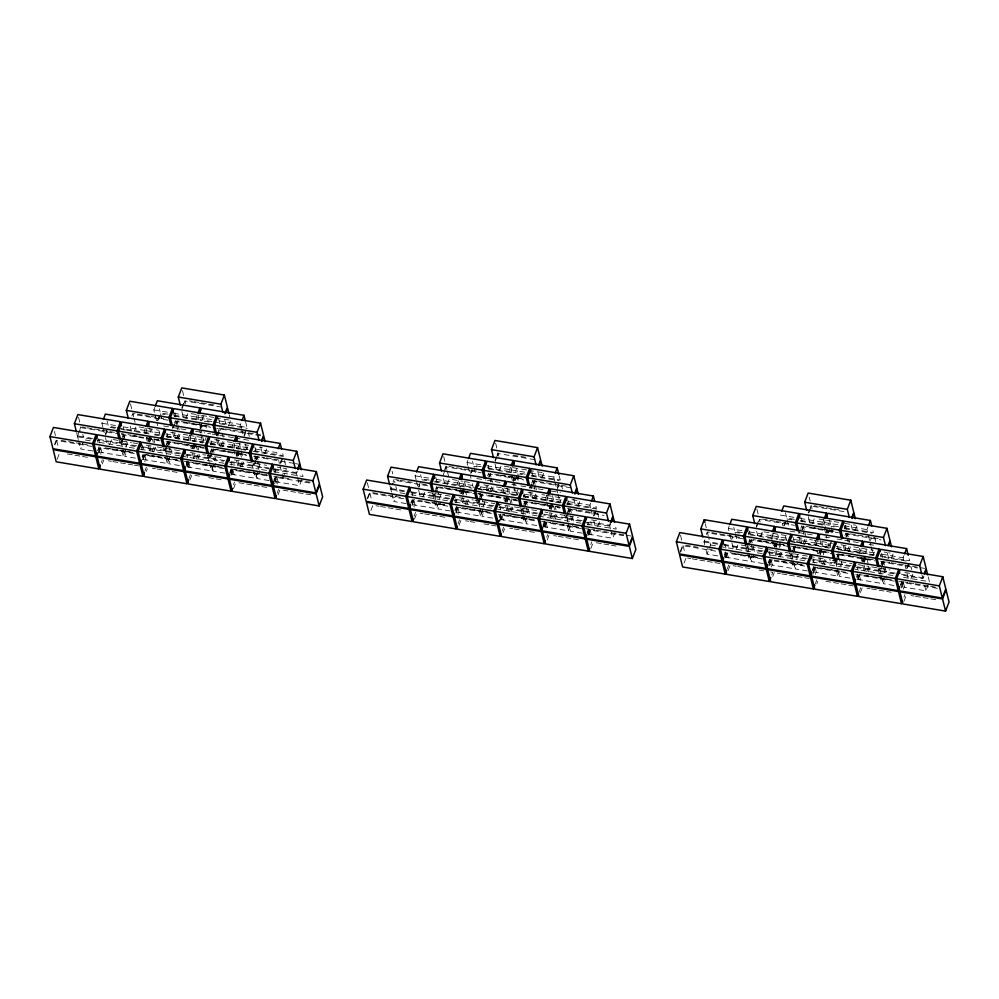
<?xml version="1.0" encoding="UTF-8"?>
<svg xmlns="http://www.w3.org/2000/svg" width="999" height="999" viewBox="0 0 999 999"><rect width="100%" height="100%" fill="white"/><g stroke="black" fill="none" stroke-linecap="round" stroke-linejoin="round"><path stroke-width="0.75" stroke-dasharray="5 3.75" d="M54.458 444.817L56.444 439.585L59.49 440.097M55.182 444.418L56.681 440.497L91.671 446.378M57.218 459.19L59.69 452.647M92.62 438.424L77.41 435.876L79.396 430.644M79.883 429.333L80.882 426.723M78.309 439.485L77.635 436.788L80.12 430.257M92.832 450.986L80.657 448.938L83.142 442.407M102.897 427.297L101.898 423.239L102.885 420.629M97.565 450.661L99.051 446.74M98.289 450.274L99.288 447.652L100.961 454.408M98.526 452.21L100.512 446.978L103.559 447.49M105.407 434.09L107.392 428.858M98.751 453.121L100.737 447.902L134.216 453.521M105.644 435.002L107.13 431.081M101.311 462.412L102.31 459.802M102.273 463.973L103.759 460.052M109.653 444.543L111.638 439.31M98.714 439.448L120.017 443.032L122.003 437.799M122.502 436.488L123.489 433.878L120.442 433.366M122.228 438.711L120.242 443.943L97.415 440.109M122.727 437.412L123.714 434.79L120.679 434.278M136.688 445.829L121.466 443.269L123.464 438.049M123.951 436.738L124.95 434.115M131.831 415.996L132.83 413.386L135.864 413.898M122.365 446.89L121.703 444.193L125.175 435.04L160.177 440.909M98.913 452.01L123.264 456.093L126.249 448.251M135.377 458.129L124.725 456.343L126.211 452.422M134.091 431.68L136.076 426.448M145.18 433.091L144.505 430.394L145.504 427.784M146.628 433.341L145.966 430.644L146.953 428.022M156.531 420.704L153.846 409.902L154.833 407.292M142.133 456.755L143.119 454.133M148.027 441.233L150.012 436.014M142.358 457.667L143.357 455.057L145.03 461.8M148.751 440.846L150.737 435.614M142.595 459.602L144.58 454.383M149.475 441.483L151.461 436.251M157.355 420.741L159.34 415.522M143.319 459.215L144.805 455.294L182.854 461.688M149.713 442.395L151.199 438.474M158.079 420.354L160.564 413.823L165.135 414.585M144.88 471.128L146.378 467.207M152.26 451.685L154.246 446.466L143.594 444.68M146.341 471.366L147.328 468.756M153.721 451.935L155.707 446.703M142.782 446.853L164.086 450.424L167.557 441.271M172.452 428.384L173.951 424.463M174.438 423.151L175.437 420.542M166.296 446.116L164.311 451.336L141.483 447.515M166.796 444.805L167.782 442.195L168.456 444.892M173.177 427.984L174.675 424.063M180.757 453.221L165.534 450.674L167.52 445.442M168.019 444.13L169.018 441.521M175.899 423.389L176.898 420.779L179.932 421.291M181.793 407.879L184.765 400.037M166.433 454.283L165.772 451.585L169.243 442.432L204.246 448.314M176.124 424.313L177.123 421.703L210.602 427.322M182.018 408.803L183.504 404.882M184.003 403.571L185.002 400.961L224.563 407.604M142.982 459.403L167.333 463.486L170.305 455.644M176.698 438.836L178.684 433.603L169.555 432.067M179.445 465.522L168.794 463.736L170.28 459.815M178.159 439.073L180.145 433.853L187.75 435.127M186.039 418.331L188.024 413.111L200.2 415.147M189.248 440.497L188.574 437.799L189.56 435.177M197.128 419.755L196.453 417.058L197.44 414.435M190.697 440.734L190.035 438.037L191.021 435.427M200.587 428.096L197.902 417.295L198.901 414.685M186.201 464.148L187.188 461.538M192.095 448.638L194.081 443.406M199.962 427.897L202.947 420.055L201.935 416.009M185.926 466.371L187.425 462.45L184.378 461.938M192.819 448.251L194.805 443.019M200.2 428.821L201.686 424.887M187.163 465.696L188.649 461.775M193.544 448.876L195.529 443.656M201.423 428.146L202.422 425.524M187.387 466.62L188.873 462.699L226.923 469.08M194.268 448.489L195.267 445.879M188.948 478.521L190.434 474.6M196.328 459.09L198.314 453.858L187.662 452.072M166.196 436.138L202.722 442.27L205.207 435.739M189.91 480.069L191.895 474.85M197.79 459.328L199.775 454.108M206.656 435.976L204.183 442.52L202.16 434.415M186.838 454.245L208.154 457.829L211.626 448.676M216.521 435.776L218.019 431.855M218.506 430.544L219.505 427.934M209.053 461.438L208.379 458.741L210.364 453.509M210.864 452.21L211.85 449.587L212.525 452.285M217.245 435.389L219.73 428.846L216.683 428.346M224.825 460.626L209.603 458.066L211.588 452.834M212.088 451.536L213.087 448.913M217.982 436.026L219.468 432.105M219.967 430.794L220.954 428.184M211.825 453.758L209.84 458.991L223.526 461.288M212.312 452.447L213.311 449.837L246.79 455.457M187.05 466.808L211.401 470.891L214.373 463.049M220.767 446.228L222.752 440.996L213.624 439.473M228.646 425.487L230.632 420.267L229.283 414.86M225.025 473.176L212.849 471.128L215.834 463.286M222.228 446.478L224.213 441.246L248.551 445.329M233.316 447.889L232.642 445.192L233.629 442.582M241.521 428.509L240.522 424.45L241.508 421.84M234.765 448.139L234.091 445.442L235.09 442.819M229.77 472.852L231.256 468.931M236.151 456.031L238.149 450.811M244.031 435.302L246.016 430.07M229.995 473.776L231.481 469.855L228.446 469.343M236.888 455.644L238.873 450.412M244.268 436.213L245.754 432.292M231.231 473.101L232.717 469.18M237.612 456.281L239.598 451.048M230.956 475.324L232.942 470.092L267.944 475.974M238.336 455.894L239.335 453.271M233.516 484.615L234.503 481.993M240.397 466.483L242.382 461.263L231.731 459.465M210.265 443.544L246.79 449.675L248.276 445.754M233.479 488.773L235.964 482.242M241.858 466.733L243.843 461.501M254.695 458.691L255.694 456.068M253.122 468.843L252.447 466.133L254.433 460.914M254.932 459.602L255.919 456.993L252.872 456.481M268.893 468.019L253.671 465.472L255.657 460.239M256.156 458.928L257.143 456.318M255.881 461.151L253.896 466.383L272.165 469.443M256.381 459.852L257.38 457.23L293.906 463.361M231.119 474.2L255.469 478.284L258.441 470.442M264.835 453.633L266.82 448.401M269.093 480.581L256.918 478.533L259.902 470.691M273.838 480.257L274.825 477.634M280.22 463.436L282.205 458.204M274.063 481.168L275.549 477.247L277.235 483.991M280.944 463.049L282.929 457.817M274.8 481.805L276.785 476.573M274.525 484.028L277.01 477.497L310.489 483.116M277.085 493.319L278.571 489.398M273.851 476.273L282.979 477.809L286.451 468.656L281.893 467.894M278.047 494.867L280.032 489.635M297.178 476.236L296.516 473.538L297.502 470.916M275.187 481.593L299.538 485.689L302.51 477.847M367.17 498.701L369.655 492.17M367.894 498.314L369.88 493.081L404.882 498.963M370.916 510.464L372.902 505.232M404.308 490.759L390.609 488.461L392.595 483.229M393.094 481.918L394.081 479.308M391.508 492.07L390.834 489.373L393.319 482.842M406.031 503.571L393.856 501.523L396.341 494.992M416.108 479.87L415.097 475.824L416.096 473.214M410.776 503.246L412.262 499.325M411.501 502.847L412.487 500.237L414.173 506.98M412.225 503.484L413.723 499.562L416.758 500.074M418.618 486.663L420.604 481.443M411.963 505.706L413.948 500.487L448.951 506.356M418.843 487.587L419.842 484.965M414.023 516.308L415.509 512.387M414.485 519.168L416.97 512.624M422.864 497.115L424.85 491.895L450.711 496.228M411.913 492.032L433.216 495.604L435.202 490.384M435.701 489.073L436.7 486.463M434.115 499.225L433.441 496.528L436.925 487.375L437.599 490.072M449.9 498.414L434.677 495.854L436.663 490.621M437.162 489.323L438.149 486.7M444.543 469.88L446.029 465.959M435.576 499.475L434.902 496.765L437.387 490.234M443.281 474.725L444.767 470.804M445.267 469.493L446.253 466.883L481.256 472.752M412.125 504.582L436.463 508.678L439.448 500.836M450.099 510.964L437.924 508.916L440.409 502.385M447.29 484.265L449.275 479.033L447.265 470.929M458.379 485.676L457.704 482.979L458.703 480.369M460.177 487.275L459.165 483.216L460.164 480.606M467.719 465.184L467.045 462.487L468.032 459.865M454.845 510.639L456.331 506.718M461.226 493.818L463.211 488.598M455.569 510.252L456.555 507.629L458.229 514.385M461.95 493.431L463.936 488.199M455.794 512.187L457.779 506.968L460.826 507.467M462.687 494.068L465.659 486.226L464.66 482.167M470.566 473.326L472.552 468.094M456.031 513.111L458.017 507.879L491.496 513.498M462.912 494.98L464.398 491.058M471.291 472.939L472.277 470.317M458.091 523.701L459.577 519.78M465.472 504.27L467.457 499.05L452.235 496.491M459.053 525.262L461.038 520.029M466.92 504.52L468.918 499.288L473.476 500.062M455.981 499.425L477.285 503.009L479.27 497.777M479.77 496.466L480.756 493.856L477.722 493.344M487.649 475.736L488.636 473.114M479.495 498.701L477.51 503.921L454.682 500.087M479.995 497.39L480.994 494.78L477.947 494.268M493.956 505.806L478.746 503.246L480.731 498.026M481.231 496.715L482.217 494.105M488.611 477.285L490.097 473.364L493.144 473.876M494.992 460.464L496.491 456.543M496.978 455.232L497.977 452.622M479.645 506.868L478.971 504.17L482.442 495.017L517.445 500.899M489.335 476.898L490.322 474.275L523.801 479.895M495.229 461.388L496.715 457.467M497.215 456.156L498.201 453.546L534.727 459.677M456.181 511.988L480.531 516.071L483.516 508.229M489.897 491.408L491.883 486.188L481.231 484.403M492.644 518.106L481.993 516.321L483.479 512.4M491.358 491.658L493.344 486.426M499.238 470.916L501.223 465.696L527.097 470.029M502.447 493.081L501.773 490.372L502.772 487.762M512.337 480.432L509.652 469.642L510.651 467.02M503.908 493.319L503.234 490.621L504.233 488.012M513.798 480.681L511.113 469.88L512.1 467.27M499.4 516.733L500.399 514.11M505.294 501.223L507.28 495.991M513.174 480.482L514.66 476.56M499.625 517.644L500.624 515.034L497.577 514.522M505.519 502.135L508.004 495.604M513.399 481.393L514.398 478.783M499.375 520.891L501.848 514.36L504.895 514.872M506.755 501.461L508.741 496.241M514.635 480.719L516.62 475.499M499.6 521.815L502.085 515.272L540.122 521.665M506.98 502.385L508.466 498.464M515.359 480.332L517.832 473.801L522.402 474.562M502.16 531.106L503.646 527.185M509.54 511.675L511.525 506.443L509.84 499.687M474.837 487.962L515.921 494.855L518.406 488.324M503.109 532.654L504.607 528.733M510.988 511.913L512.974 506.693M518.369 492.482L517.382 495.092L516.371 491.046M500.049 506.83L521.353 510.402L523.339 505.182M523.838 503.871L524.825 501.261M529.732 488.361L531.218 484.44M531.718 483.129L532.704 480.519M522.252 514.023L521.578 511.326L523.563 506.093M524.063 504.782L525.062 502.172L528.084 514.323L497.639 509.215M530.457 487.974L531.943 484.053M538.024 513.199L522.814 510.651L524.8 505.419M525.287 504.108L526.286 501.498M531.181 488.598L532.679 484.677M533.166 483.379L534.165 480.756L537.212 481.268M523.713 514.26L523.039 511.563L526.51 502.422L559.989 508.041M533.404 484.29L534.39 481.68L573.963 488.324M500.249 519.38L524.6 523.476L527.584 515.634M533.966 498.813L535.951 493.581L526.823 492.045M541.845 478.071L543.831 472.839M536.713 525.499L526.061 523.713L529.033 515.871M535.427 499.05L536.913 495.129M546.515 500.474L545.841 497.777L546.84 495.154M554.732 481.081L553.721 477.035L554.72 474.425M547.976 500.724L547.302 498.014L548.289 495.404M542.969 525.437L544.467 521.515M549.363 508.616L551.348 503.384M557.242 487.874L560.214 480.032L559.215 475.986M543.206 526.348L544.692 522.427L541.645 521.915M550.087 508.229L552.072 502.997M557.467 488.798L558.953 484.877M543.931 526.985L545.916 521.753M550.824 508.866L552.809 503.633M544.655 526.598L546.153 522.677L584.19 529.058M551.048 509.777L552.534 505.856M546.715 537.2L547.714 534.577M553.608 519.068L555.594 513.836L549.5 512.824M523.464 496.116L559.989 502.247L562.474 495.716M547.177 540.047L549.163 534.827M555.057 519.318L557.042 514.085M544.118 514.223L565.422 517.807L568.893 508.653M567.632 513.486L565.646 518.718L542.819 514.885M568.131 512.187L569.13 509.565L569.792 512.275M582.092 520.604L566.883 518.044L568.868 512.824M569.355 511.513L570.354 508.903M567.782 521.665L567.107 518.968L569.093 513.736M569.592 512.425L570.579 509.815L604.058 515.434M542.794 526.523L568.668 530.869L571.653 523.026M578.034 506.206L580.019 500.986L570.891 499.45M582.305 533.154L570.129 531.118L573.101 523.276M590.584 507.867L589.909 505.169L590.909 502.559M587.037 532.829L588.536 528.908M593.431 516.021L595.416 510.789M587.262 533.753L588.761 529.832L585.714 529.32M594.155 515.621L596.141 510.402M587.999 534.39L589.984 529.158M588.224 535.302L590.209 530.069L623.688 535.689M590.784 544.592L591.783 541.982M597.677 526.473L599.662 521.241L588.998 519.455M590.759 548.763L593.231 542.22M610.476 522.589L609.49 525.199L588.186 521.628M610.389 528.821L609.715 526.123L610.714 523.501M588.386 534.178L612.737 538.274L615.721 530.432M680.369 551.286L682.854 544.742M680.606 552.197L683.079 545.666L716.558 551.286M684.115 563.036L686.101 557.817M706.293 534.502L707.292 531.893L710.326 532.405M704.707 544.655L704.045 541.957L705.032 539.335M717.719 555.894L707.067 554.108L710.539 544.954L708.528 536.85M730.993 539.21L728.308 528.409L729.295 525.786M724.475 554.52L725.461 551.898M724.2 556.743L725.699 552.822L722.652 552.31M724.937 557.38L726.922 552.147M731.817 539.248L732.816 536.638M725.661 556.98L727.147 553.059L762.15 558.941M727.222 568.893L728.721 564.972M728.184 570.441L730.169 565.209M736.063 549.7L738.049 544.467L748.701 546.266M723.601 544.355L746.428 548.189L748.413 542.957M748.9 541.658L749.899 539.035M747.327 551.81L746.653 549.113L750.124 539.959L750.798 542.657M763.099 550.986L747.876 548.439L749.862 543.206M750.361 541.895L751.36 539.285M756.255 526.386L759.24 518.543M748.775 552.047L748.114 549.35L750.099 544.118M750.586 542.819L751.585 540.197L789.635 546.59M756.48 527.31L757.966 523.389M758.466 522.077L759.465 519.468L794.467 525.337M725.324 557.167L749.675 561.263L752.647 553.421M763.298 563.548L751.123 561.5L753.608 554.969M760.501 536.838L762.487 531.618M771.927 539.61L770.916 535.564L771.902 532.942M775.062 546.603L772.377 535.801L773.363 533.191M768.044 563.224L769.53 559.303M774.437 546.403L776.423 541.171M768.768 562.824L769.754 560.214L771.44 566.97M774.662 547.315L776.148 543.394M769.005 564.772L770.991 559.54M775.886 546.653L777.871 541.421M783.765 525.911L785.751 520.679M769.23 565.684L771.216 560.464L804.694 566.083M776.111 547.564L777.11 544.954M784.49 525.524L785.489 522.902M771.79 574.974L772.776 572.365L769.742 571.853M778.671 556.855L780.656 551.623M772.751 576.535L774.237 572.614M780.132 557.105L782.117 551.873L807.991 556.218M769.18 552.01L790.496 555.594L792.482 550.362M792.969 549.05L793.968 546.441M798.863 533.541L800.349 529.62M800.848 528.309L801.847 525.699M791.395 559.203L790.721 556.505L794.193 547.352L791.146 546.84M807.167 558.391L791.945 555.831L793.93 550.599M794.43 549.3L795.429 546.678M801.81 529.87L803.296 525.949M808.203 513.049L809.689 509.128M810.189 507.817L811.176 505.207M792.844 559.452L792.17 556.755L794.655 550.212M802.534 529.47L803.533 526.86L838.536 532.742M808.928 512.662L811.413 506.118L844.892 511.738M769.392 564.572L793.743 568.656L795.229 564.735M803.109 543.993L805.094 538.761L794.442 536.975M807.367 570.941L795.192 568.906L797.677 562.362M804.57 544.243L806.555 539.01L804.532 530.906M812.437 523.501L814.422 518.269L817.469 518.781M815.659 545.654L814.984 542.957L815.971 540.347M825.549 533.016L822.864 522.215L823.85 519.605M817.107 545.904L816.433 543.206L817.432 540.584M824.987 525.162L824.312 522.465L825.311 519.855M812.112 570.616L813.598 566.695M818.493 553.796L820.479 548.576M826.373 533.066L827.871 529.145M812.836 570.229L813.823 567.619L815.509 574.363M819.217 553.409L820.216 550.799M827.097 532.667L828.096 530.057M813.074 572.165L815.059 566.945L818.106 567.457M819.954 554.045L822.939 546.203L821.927 542.157M827.834 533.304L829.819 528.084M812.799 574.4L815.284 567.857L853.333 574.25M820.179 554.957L821.678 551.036M828.558 532.917L829.557 530.307M815.359 583.691L816.845 579.77M822.739 564.248L824.724 559.028M788.036 540.534L829.133 547.44L831.618 540.896M816.82 583.928L817.806 581.318M824.2 564.497L826.185 559.265L830.743 560.039M813.248 559.415L834.552 562.986L836.538 557.754M837.037 556.455L838.036 553.833M844.917 535.714L845.916 533.104M836.775 558.678L834.789 563.898L811.962 560.077M837.274 557.367L838.261 554.757L835.214 554.245M851.235 565.784L836.013 563.236L837.999 558.004M838.498 556.693L839.485 554.083M845.878 537.262L847.364 533.341M836.912 566.845L836.238 564.148L838.723 557.617M846.603 536.875L847.602 534.265L881.081 539.885M813.461 571.965L837.811 576.048L839.297 572.127M847.177 551.398L849.162 546.166L838.511 544.38M855.057 530.656L857.042 525.424M849.912 578.084L839.26 576.298L841.745 569.767M848.626 551.635L850.611 546.416M859.714 553.059L859.053 550.362L860.039 547.739M869.617 540.422L866.932 529.62L867.919 526.997M861.175 553.296L860.501 550.599L861.5 547.989M856.68 576.71L857.666 574.1M862.562 561.201L864.547 555.968M870.441 540.459L871.44 537.849M856.905 577.622L857.891 575.012L854.857 574.5M862.799 562.112L865.271 555.581M857.629 578.259L859.128 574.338L862.162 574.85M864.023 561.438L866.008 556.218M857.866 579.183L859.352 575.262L894.355 581.131M864.247 562.362L865.746 558.441M858.928 592.395L860.913 587.162M866.807 571.653L868.793 566.421L867.12 559.677M836.675 548.701L873.201 554.832L875.673 548.301M860.389 592.632L862.374 587.412M868.268 571.89L870.254 566.67M857.317 566.808L878.62 570.379L880.606 565.159M881.106 563.848L882.105 561.238M879.52 574L878.858 571.303L880.843 566.071M881.33 564.772L882.329 562.15L885.351 574.3L854.919 569.193M895.304 573.189L880.082 570.629L882.067 565.397M882.567 564.098L883.553 561.475M880.981 574.25L880.306 571.553L883.79 562.4L917.269 568.019M857.529 579.37L881.88 583.453L884.852 575.611M891.245 558.791L893.231 553.558L888.66 552.797M893.98 585.489L883.328 583.691L886.313 575.849M903.783 560.451L903.121 557.754L904.107 555.144M900.249 585.414L901.735 581.493M906.63 568.593L908.615 563.374M900.973 585.027L901.96 582.405L903.645 589.16M907.354 568.206L909.34 562.974M901.697 585.664L903.196 581.743M901.435 587.887L903.421 582.654L938.423 588.536M903.995 597.177L904.982 594.555M910.876 579.045L912.861 573.826L902.209 572.027M903.958 601.336L906.443 594.805M901.385 574.213L922.689 577.784L923.688 575.174M923.913 576.086L922.926 578.696L900.099 574.862M901.597 586.763L925.936 590.846L928.92 583.004M189.335 400.811L192.382 401.323M193.906 401.573L199.987 402.597M201.511 402.847L207.592 403.871M209.116 404.133L215.21 405.157M513.199 455.182L519.28 456.206M520.804 456.456L526.885 457.48M814.222 505.719L817.269 506.231M818.793 506.481L824.874 507.504M826.398 507.754L832.479 508.778M834.003 509.04L840.097 510.064M201.711 415.409L207.804 416.433M209.328 416.683L213.886 417.457M215.409 417.707L230.632 420.267M528.621 470.292L542.307 472.589M818.993 519.043L825.087 520.067M826.598 520.317L832.691 521.341M834.215 521.59L838.773 522.365M844.867 523.376L855.519 525.174M153.846 409.902L172.103 412.962M173.626 413.224L196.453 417.058M197.902 417.295L211.601 419.605M219.218 420.879L240.522 424.45M467.045 462.487L485.302 465.546M486.825 465.809L509.652 469.642M511.113 469.88L529.37 472.952M530.894 473.201L553.721 477.035M793.943 517.37L780.244 515.059L780.918 517.769M800.037 518.381L822.864 522.215M824.312 522.465L842.582 525.524M844.105 525.786L866.932 529.62M167.944 414.173L160.34 412.899L159.328 408.853M174.038 415.197L202.947 420.055M212.013 421.578L204.408 420.304L203.396 416.246M213.536 421.828L247.015 427.447L245.667 422.053M481.156 466.758L473.538 465.484L472.539 461.438M487.237 467.782L516.146 472.639L515.147 468.593M525.212 474.163L517.607 472.877L516.595 468.831M531.306 475.187L560.214 480.032M794.355 519.343L786.75 518.069L785.401 512.662M800.436 520.367L829.357 525.224L828.346 521.166M838.423 526.735L830.818 525.462L829.47 520.067M844.505 527.759L873.426 532.617L872.414 528.571M174.263 416.121L201.648 420.716M209.203 421.978L204.633 421.216L206.306 427.972M219.855 423.776L247.24 428.371M473.763 466.396L476.81 466.908M488.986 468.956L514.86 473.301M531.53 476.098L558.928 480.694M786.975 518.981L794.58 520.254M800.674 521.278L826.535 525.624M831.043 526.386L834.09 526.898M844.742 528.683L872.127 533.279M137.387 414.148L143.481 415.172M145.005 415.422L149.563 416.196M151.086 416.446L157.18 417.47M158.691 417.732L164.785 418.743M181.456 421.553L187.55 422.565M189.061 422.827L195.155 423.851M196.678 424.1L202.76 425.124M204.283 425.374L210.377 426.398M225.524 428.946L231.618 429.97M233.129 430.219L239.223 431.243M240.747 431.506L246.828 432.517M248.351 432.779L254.445 433.803M255.956 434.053L260.527 434.827M449.075 466.471L455.157 467.495M456.68 467.757L462.774 468.781M464.285 469.031L470.379 470.054M471.903 470.304L477.984 471.328M494.667 474.125L499.225 474.9M500.749 475.149L506.843 476.173M508.354 476.423L514.448 477.447M515.971 477.709L522.052 478.733M538.723 481.53L544.817 482.554M546.341 482.804L552.422 483.828M553.946 484.078L560.039 485.102M561.55 485.364L566.121 486.126M762.274 519.055L768.368 520.079M769.892 520.329L774.45 521.103M775.973 521.353L782.055 522.377M783.578 522.639L789.672 523.651M806.343 526.461L812.437 527.472M813.948 527.734L820.042 528.758M821.565 529.008L827.647 530.032M829.17 530.294L835.264 531.306M850.411 533.853L856.505 534.877M858.016 535.127L864.11 536.151M865.634 536.413L871.715 537.425M873.238 537.687L879.32 538.711M184.54 422.252L210.414 426.598M221.066 428.384L224.113 428.896M500.786 475.349L506.88 476.373M508.404 476.623L522.102 478.933M532.754 480.719L537.312 481.481M810.951 527.422L835.301 531.505M845.953 533.304L849 533.803M168.057 420.179L133.054 414.298L133.729 416.995M260.751 435.739L221.191 429.095L221.853 431.793M163.586 425.974L187.937 430.057M195.542 431.331L204.67 432.867M207.655 433.366L210.702 433.878M212.213 434.128L218.306 435.152M219.83 435.414L233.529 437.712M235.04 437.962L248.739 440.259M476.785 478.546L485.926 480.082M487.437 480.344L493.531 481.356M495.054 481.618L501.136 482.642M511.788 484.428L516.358 485.189M520.854 485.951L545.204 490.034M551.298 491.058L560.427 492.594M789.997 531.131L814.347 535.214M824.999 537.012L829.557 537.774M837.1 539.035L843.193 540.059M844.717 540.322L858.416 542.619M869.068 544.405L873.626 545.167M139.123 426.96L158.903 430.282M189.273 435.377L195.354 436.401M196.878 436.663L202.972 437.674M259.216 447.127L262.25 447.627M452.322 479.545L462.974 481.331M464.498 481.58L470.579 482.604M496.391 486.938L516.171 490.259M541.982 494.592L545.017 495.104M546.54 495.367L560.239 497.664M764.01 531.868L788.348 535.951M809.59 539.522L812.637 540.034M814.16 540.284L820.241 541.308M821.765 541.57L832.417 543.356M853.658 546.915L873.438 550.237M884.103 552.035L887.137 552.547M101.898 423.239L117.108 425.799M123.202 426.823L144.505 430.394M145.966 430.644L164.223 433.703M165.747 433.966L188.574 437.799M190.035 438.037L205.245 440.596M211.338 441.62L232.642 445.192M234.091 445.442L247.789 447.739M255.407 449.013L276.711 452.584L277.372 455.294M415.097 475.824L430.319 478.384M436.401 479.395L457.704 482.979M459.165 483.216L474.388 485.776M480.469 486.8L501.773 490.372M503.234 490.621L518.456 493.181M524.537 494.193L545.841 497.777M547.302 498.014L562.524 500.574M568.606 501.598L589.909 505.169M728.308 528.409L743.518 530.956M749.612 531.98L770.916 535.564M772.377 535.801L786.063 538.099M793.681 539.385L814.984 542.957M816.433 543.206L834.702 546.266M836.225 546.528L859.053 550.362M860.501 550.599L875.723 553.159M881.805 554.183L903.121 557.754M115.996 427.522L108.391 426.248L107.043 420.841M117.52 427.772L150.999 433.391L149.663 427.997M160.065 434.915L152.46 433.641L151.448 429.595M166.159 435.939L195.067 440.796L193.731 435.389M204.133 442.32L196.528 441.034L195.517 436.988M210.227 443.344L239.136 448.189L237.799 442.794M248.202 449.712L240.597 448.439L239.248 443.032M254.283 450.736L283.204 455.594L281.855 450.187M429.208 480.107L421.59 478.821L420.591 474.775M435.289 481.118L464.21 485.976L462.862 480.581M465.659 486.226L473.276 487.5M474.8 487.762L508.279 493.381L506.93 487.974M517.345 494.892L509.727 493.618L508.728 489.572M523.426 495.916L552.335 500.774L550.998 495.379M561.401 502.297L553.796 501.023L552.459 495.616M567.494 503.321L596.403 508.179L595.067 502.772M742.407 532.679L734.802 531.406L733.79 527.36M748.501 533.703L777.409 538.561L776.073 533.166M786.475 540.084L778.87 538.811L777.859 534.752M787.999 540.334L821.478 545.953L820.129 540.559M822.939 546.203L830.544 547.477M836.625 548.501L865.546 553.359L864.197 547.952M874.612 554.882L867.007 553.596L865.996 549.55M880.693 555.906L909.614 560.751L908.603 556.705M110.14 427.41L119.268 428.946M120.792 429.208L125.362 429.97M126.885 430.219L151.236 434.315M154.208 434.815L160.29 435.839M166.383 436.863L195.292 441.708M199.8 442.47L202.847 442.982M210.452 444.255L239.36 449.113M240.821 449.35L251.473 451.148M252.997 451.398L283.429 456.506M421.828 479.745L427.909 480.769M434.003 481.78L464.435 486.9M468.931 487.649L471.978 488.161M478.071 489.185L508.503 494.293M511.476 494.792L517.569 495.816M523.651 496.84L552.572 501.685M555.544 502.197L560.114 502.959M566.196 503.983L596.64 509.09M735.027 532.33L739.597 533.091M750.249 534.877L777.634 539.472M779.095 539.722L785.177 540.746M791.27 541.77L817.145 546.103M818.668 546.366L821.702 546.878M824.687 547.377L829.245 548.139M839.897 549.925L865.771 554.27M868.755 554.77L874.837 555.794M883.965 557.33L909.839 561.675M82.405 426.985L85.439 427.485M86.963 427.747L93.057 428.771M94.58 429.021L100.662 430.045M102.185 430.294L108.267 431.318M109.79 431.58L114.361 432.342M127.997 434.627L131.031 435.139M132.555 435.402L137.125 436.163M146.254 437.699L152.335 438.723M153.858 438.973L159.952 439.997M172.053 442.033L175.1 442.545M176.623 442.794L182.705 443.818M184.228 444.08L190.322 445.092M191.845 445.354L197.927 446.378M199.45 446.628L204.021 447.402M216.121 449.425L219.168 449.937M220.692 450.199L226.773 451.223M228.296 451.473L234.39 452.497M235.914 452.747L241.995 453.771M261.713 457.08L264.76 457.592M266.283 457.854L272.365 458.866M273.888 459.128L278.459 459.89M395.604 479.557L398.651 480.069M400.174 480.332L406.256 481.343M407.779 481.605L412.35 482.367M421.478 483.903L427.56 484.927M439.672 486.963L442.719 487.475M444.243 487.724L450.324 488.748M451.848 488.998L457.929 490.022M459.453 490.284L465.546 491.308M467.07 491.558L471.628 492.32M488.311 495.129L494.393 496.141M495.916 496.403L501.998 497.427M503.521 497.677L509.615 498.701M511.138 498.951L517.22 499.975M529.333 502.01L532.367 502.522M533.891 502.772L539.984 503.796M541.508 504.058L547.589 505.082M549.113 505.332L553.683 506.093M555.194 506.356L561.288 507.38M573.401 509.415L576.435 509.915M577.959 510.177L584.053 511.201M585.576 511.451L591.658 512.475M593.181 512.724L599.263 513.748M711.85 532.654L717.944 533.678M719.467 533.928L725.549 534.952M727.072 535.214L733.154 536.226M734.677 536.488L740.771 537.512M752.884 539.535L755.918 540.047M757.442 540.309L762.012 541.071M763.536 541.333L769.617 542.357M771.141 542.607L777.222 543.631M778.745 543.881L784.839 544.905M796.94 546.94L799.987 547.452M801.51 547.702L807.592 548.726M809.115 548.988L815.209 549.999M816.732 550.262L822.814 551.286M824.337 551.535L828.908 552.31M841.008 554.333L844.055 554.845M845.579 555.107L851.66 556.131M853.183 556.381L859.277 557.405M860.801 557.654L866.882 558.678M868.406 558.941L874.487 559.952M886.6 561.987L889.647 562.499M891.17 562.762L897.252 563.786M898.775 564.035L903.346 564.797M904.857 565.059L910.951 566.083M912.474 566.333L918.556 567.357M920.079 567.607L924.649 568.381M134.116 435.851L137.163 436.363M138.686 436.625L144.768 437.637M146.291 437.899L152.385 438.923M153.908 439.173L159.99 440.197M166.084 441.221L175.212 442.757M178.184 443.256L204.058 447.602M213.187 449.125L219.28 450.149M223.776 450.911L246.603 454.732M254.208 456.019L263.349 457.554M445.804 488.186L471.678 492.519M477.759 493.543L486.888 495.079M491.396 495.829L494.43 496.341M495.954 496.603L517.257 500.174M523.351 501.198L532.479 502.734M535.464 503.234L553.721 506.293M555.244 506.555L561.326 507.579M567.42 508.603L576.548 510.127M759.003 540.759L762.05 541.271M763.573 541.533L769.655 542.557M771.178 542.807L784.877 545.104M790.971 546.128L800.099 547.664M803.071 548.164L828.945 552.509M838.074 554.033L844.167 555.057M848.663 555.819L874.537 560.152M880.619 561.176L889.747 562.712M81.106 427.634L119.156 434.028M295.417 463.623L299.987 464.385M427.797 485.839L394.318 480.219L394.98 482.917M438.374 487.624L476.423 494.006M742.519 538.686L707.517 532.804L708.191 535.501M795.654 547.602L833.69 553.983M839.722 554.994L874.724 560.876M113.162 439.56L131.418 442.632M132.942 442.882L137.512 443.656M157.23 446.965L181.581 451.048M202.822 454.62L205.856 455.132M207.38 455.382L221.079 457.679M246.89 462.013L266.671 465.334M277.322 467.12L280.369 467.632M475 500.312L481.081 501.336M482.604 501.585L494.78 503.633M496.303 503.883L511.525 506.443M514.497 506.943L538.848 511.026M544.942 512.05L547.976 512.562M560.089 514.597L578.346 517.657M750.224 546.515L756.305 547.539M757.829 547.789L762.399 548.563M768.481 549.587L779.133 551.373M809.515 556.468L823.201 558.766M832.267 560.289L852.06 563.611M858.141 564.635L868.793 566.421M871.777 566.92L890.034 569.992M230.906 461.65L252.21 465.222M274.975 469.043L296.278 472.614L295.617 469.917M717.507 543.331L703.808 541.033L703.146 538.336M77.635 436.788L95.892 439.86M121.703 444.193L135.402 446.491M165.772 451.585L179.458 453.883M185.552 454.907L208.379 458.741M229.62 462.3L252.447 466.133M273.689 469.705L296.516 473.538M390.834 489.373L404.533 491.67M410.626 492.694L433.441 496.528M434.902 496.765L453.171 499.837M478.971 504.17L492.669 506.468M498.751 507.492L521.578 511.326M523.039 511.563L536.738 513.861M567.107 518.968L585.364 522.027M586.888 522.29L609.715 526.123M704.045 541.957L717.732 544.255M723.825 545.279L746.653 549.113M748.114 549.35L766.37 552.422M767.894 552.672L790.721 556.505M792.17 556.755L810.439 559.815M836.238 564.148L849.937 566.445M856.031 567.469L878.858 571.303M880.306 571.553L894.005 573.851M90.222 440.809L84.128 439.785L82.792 434.39M99.351 442.345L126.736 446.94L124.725 438.848M134.278 448.214L128.197 447.19L126.848 441.783M140.372 449.238L170.804 454.345L168.794 446.241M179.87 455.869L172.265 454.582L170.255 446.491M181.393 456.118L214.872 461.738L213.861 457.692M223.938 463.261L216.333 461.988L214.31 453.883M230.032 464.285L258.941 469.143L256.93 461.038M266.483 470.404L260.402 469.38L258.379 461.288M274.088 471.678L303.009 476.535L301.661 471.141M404.945 493.643L397.327 492.37L395.317 484.278M411.026 494.667L439.947 499.525L437.924 491.421M447.49 500.786L441.396 499.775L440.059 494.368M455.094 502.072L484.016 506.93L481.993 498.826M491.558 508.191L485.464 507.167L484.128 501.773M537.15 515.846L529.532 514.572L527.522 506.468M538.661 516.096L572.14 521.715L570.129 513.623M581.206 523.239L573.601 521.965L571.59 513.861M587.3 524.263L616.208 529.12L615.209 525.074M710.539 544.954L718.144 546.228M719.667 546.49L751.623 551.848M762.212 553.633L754.607 552.347L752.597 544.255M769.817 554.907L797.214 559.502L795.204 551.411M804.757 560.776L798.676 559.752L797.327 554.345M812.374 562.05L841.283 566.908L839.272 558.803M848.825 568.169L842.744 567.145L841.395 561.75M892.894 575.574L886.812 574.55L884.789 566.445M903.546 577.36L929.42 581.705L928.071 576.298M61.014 440.347L67.095 441.371M68.619 441.633L74.713 442.644M76.224 442.907L80.794 443.668M82.318 443.931L88.399 444.955M105.082 447.752L111.164 448.776M112.687 449.026L118.781 450.049M120.292 450.299L126.386 451.323M127.909 451.585L133.991 452.597M146.104 454.632L149.151 455.144M150.674 455.407L155.232 456.168M156.756 456.418L162.837 457.442M164.36 457.704L170.454 458.728M171.978 458.978L178.059 460.002M190.172 462.038L193.219 462.549M194.73 462.799L200.824 463.823M202.347 464.073L208.429 465.097M209.952 465.359L216.046 466.371M217.557 466.633L222.128 467.395M234.241 469.43L237.275 469.942M238.798 470.192L244.892 471.216M246.416 471.478L252.497 472.502M254.021 472.752L260.102 473.776M261.626 474.026L267.72 475.049M279.82 477.085L282.867 477.597M284.39 477.847L288.961 478.621M298.089 480.157L304.171 481.168M305.694 481.431L310.264 482.192M372.689 492.682L378.783 493.693M380.307 493.956L386.388 494.98M387.912 495.229L394.006 496.253M395.517 496.503L401.61 497.527M418.281 500.324L422.852 501.098M431.98 502.634L438.062 503.646M439.585 503.908L445.679 504.932M462.35 507.729L468.444 508.753M469.955 509.003L476.048 510.027M477.572 510.289L483.653 511.301M485.177 511.563L491.271 512.587M506.418 515.122L512.499 516.146M514.023 516.408L520.117 517.42M521.64 517.682L527.722 518.706M529.245 518.956L535.327 519.98M547.44 522.015L550.486 522.527M552.01 522.777L558.091 523.801M559.615 524.063L564.185 524.825M573.314 526.361L579.395 527.385M591.508 529.408L594.555 529.92M596.078 530.182L602.16 531.206M603.683 531.456L609.765 532.479M611.288 532.729L617.382 533.753M618.905 534.015L624.987 535.027M626.51 535.289L631.081 536.051M685.901 545.254L691.982 546.278M693.506 546.54L698.076 547.302M707.205 548.838L713.286 549.862M729.969 552.659L736.051 553.683M737.574 553.933L743.668 554.957M745.179 555.207L751.273 556.231M752.796 556.493L758.878 557.517M774.038 560.052L780.119 561.076M781.643 561.338L787.724 562.35M789.247 562.612L795.341 563.636M796.865 563.886L802.946 564.91M819.617 567.707L825.711 568.731M827.234 568.98L833.316 570.004M834.839 570.267L839.41 571.028M863.685 575.112L869.779 576.123M871.303 576.386L877.384 577.41M878.908 577.659L884.989 578.683M886.513 578.933L892.606 579.957M904.707 581.992L907.754 582.504M909.277 582.754L913.848 583.528M915.371 583.778L921.453 584.802M922.976 585.064L929.058 586.076M930.581 586.338L936.675 587.362M108.167 448.464L134.041 452.797M144.693 454.595L149.251 455.357M152.235 455.856L155.27 456.368M156.793 456.618L162.887 457.642M164.41 457.904L178.097 460.202M184.191 461.226L193.319 462.749M196.303 463.261L222.165 467.594M231.306 469.13L237.387 470.154M240.372 470.654L267.757 475.249M424.413 501.548L430.494 502.572M432.018 502.834L438.111 503.846M439.635 504.108L445.716 505.132M456.368 506.918L460.939 507.679M465.434 508.441L491.308 512.787M501.96 514.572L505.007 515.084M509.502 515.834L535.377 520.179M541.458 521.203L550.586 522.739M553.571 523.239L564.223 525.024M565.746 525.274L571.828 526.298M573.351 526.56L579.445 527.584M585.526 528.596L594.655 530.132M734.577 553.621L758.928 557.717M769.58 559.502L772.614 560.014M781.68 561.538L802.984 565.109M813.648 566.895L818.206 567.669M822.714 568.419L839.447 571.228M840.971 571.49L847.052 572.502M859.227 574.55L862.274 575.062M866.77 575.811L892.644 580.157M898.738 581.181L907.866 582.717M67.308 453.933L73.389 454.945M74.913 455.207L81.006 456.231M82.517 456.481L88.611 457.505M108.329 460.814L111.376 461.326M112.899 461.575L118.981 462.599M120.504 462.862L126.586 463.886M128.109 464.135L132.68 464.897M134.203 465.159L138.761 465.921M152.397 468.219L155.444 468.718M156.955 468.981L163.049 470.005M164.573 470.254L170.654 471.278M172.178 471.528L178.272 472.552M194.942 475.362L199.5 476.123M208.641 477.659L214.723 478.671M216.246 478.933L222.327 479.957M239.011 482.754L245.092 483.778M246.616 484.028L252.71 485.052M254.221 485.314L260.314 486.326M261.838 486.588L267.919 487.612M283.079 490.147L289.161 491.171M290.684 491.433L296.765 492.457M298.289 492.707L304.383 493.731M305.906 493.981L311.988 495.005M375.949 505.744L378.983 506.256M380.507 506.505L386.601 507.529M388.124 507.792L394.205 508.803M395.729 509.065L401.81 510.089M420.005 513.136L423.052 513.648M424.575 513.911L430.669 514.935M432.18 515.184L438.274 516.208M439.797 516.458L445.879 517.482M465.596 520.791L468.643 521.303M470.167 521.565L474.725 522.327M483.866 523.863L489.947 524.887M491.471 525.137L496.041 525.899M509.665 528.196L512.712 528.708M514.235 528.958L520.317 529.982M521.84 530.232L527.934 531.256M529.445 531.518L535.539 532.542M553.733 535.589L556.78 536.101M558.304 536.363L564.385 537.375M565.909 537.637L571.99 538.661M573.513 538.911L579.607 539.935M596.278 542.732L602.372 543.756M603.883 544.005L609.977 545.029M611.5 545.292L616.058 546.053M687.624 558.066L690.671 558.578M692.195 558.841L698.276 559.852M699.799 560.114L705.893 561.138M707.404 561.388L713.498 562.412M715.022 562.674L721.103 563.686M733.216 565.721L736.263 566.233M737.774 566.495L743.868 567.507M745.391 567.769L749.949 568.531M759.09 570.067L763.648 570.829M777.284 573.126L780.331 573.638M781.842 573.888L787.936 574.912M789.46 575.162L795.541 576.186M797.065 576.448L803.159 577.459M804.67 577.722L809.24 578.483M825.911 581.281L832.005 582.305M833.528 582.567L839.61 583.591M841.133 583.841L847.214 584.865M848.738 585.114L853.308 585.889M866.932 588.174L869.979 588.686M871.503 588.935L877.597 589.959M879.108 590.222L885.201 591.233M886.725 591.495L891.283 592.257M911.001 595.566L914.048 596.078M915.571 596.341L921.652 597.365M923.176 597.614L929.27 598.638M930.793 598.888L936.875 599.912M922.015 575.087L922.689 577.784M924.599 585.451L925.936 590.846M911.188 567.07L911.85 569.767M905.131 565.859L905.806 568.556M907.03 573.526L908.041 577.572M903.421 582.654L905.094 589.41M887.399 553.259L888.748 558.666M881.543 553.384L882.554 557.43M883.79 562.4L884.452 565.097M880.419 554.482L881.093 557.18M874.662 537.587L875.661 541.633M879.407 567.932L880.082 570.629M881.318 575.599L883.328 583.691M877.959 567.682L878.62 570.379M879.857 575.349L881.88 583.453M870.179 542.682L870.841 545.379M871.178 546.728L873.201 554.832M862.524 558.703L863.186 561.401M864.085 565.022L865.771 571.765M861.063 558.453L861.737 561.151M862.974 566.121L864.31 571.528M851.21 525.124L852.559 530.531M857.442 567.594L858.116 570.292M859.352 575.262L861.026 582.005M845.354 525.249L846.365 529.295M847.602 534.265L848.263 536.962M848.601 538.311L849.612 542.357M857.891 575.012L859.577 581.768M844.23 526.348L844.904 529.045M846.141 534.015L846.815 536.713M847.152 538.061L848.151 542.12M844.792 546.103L845.803 550.162M843.331 545.866L844.679 551.261M837.474 545.978L838.486 550.037M831.38 527.734L833.054 534.477M838.261 554.757L838.935 557.454M830.594 530.182L831.268 532.892M835.339 560.526L836.013 563.236M837.249 568.194L839.26 576.298M833.89 560.289L834.552 562.986M836.463 570.654L837.811 576.048M825.324 526.51L826.997 533.266M829.582 543.631L830.581 547.677M826.111 535.289L826.785 537.986M828.121 543.381L829.133 547.44M809.165 497.102L810.177 501.161M811.413 506.118L812.075 508.828M822.714 550.924L823.725 554.969M820.017 557.617L821.702 564.373M816.995 551.061L817.669 553.758M818.905 558.728L819.904 562.774M808.266 516.62L809.939 523.376M813.049 558.841L814.048 562.887M815.284 567.857L817.294 575.961M801.285 517.844L802.297 521.89M803.533 526.86L804.195 529.557M802.072 526.623L802.746 529.32M803.084 530.669L804.083 534.715M800.723 538.711L802.072 544.105M798.938 537.112L800.611 543.868M793.069 537.237L794.417 542.632M787.312 520.329L788.985 527.085M794.193 547.352L794.867 550.062M791.27 553.134L791.945 555.831M793.181 560.801L795.192 568.906M789.822 552.884L790.496 555.594M791.72 560.551L793.743 568.656M782.267 523.164L782.929 525.861M785.514 536.226L786.513 540.284M779.769 542.42L780.768 546.465M778.983 544.88L779.657 547.577M775.961 550.224L777.634 556.967M772.252 540.958L773.601 546.366M774.837 551.323L776.173 556.73M768.98 551.448L769.979 555.494M771.216 560.464L773.226 568.556M756.88 509.103L758.229 514.497M759.465 519.468L760.139 522.165M756.655 531.318L757.667 535.364M749.337 531.181L750.012 533.891M751.585 540.197L752.259 542.907M748.226 532.292L748.888 534.989M751.136 544.005L753.146 552.11M747.215 545.741L747.876 548.439M749.113 553.396L751.123 561.5M745.754 545.491L746.428 548.189M747.664 553.159L749.675 561.263M735.364 533.678L737.037 540.422M731.892 542.819L733.566 549.575M724.912 544.043L725.911 548.101M727.147 553.059L728.833 559.815M725.699 552.822L727.372 559.565M705.269 523.788L706.281 527.834M706.056 550.049L707.067 554.108M680.506 535.302L681.842 540.696M683.079 545.666L685.102 553.758M610.726 530.169L612.737 538.274M597.639 513.136L598.651 517.195M590.921 509.228L592.594 515.971M593.831 520.941L595.179 526.336M588.311 522.402L588.985 525.112M590.209 530.069L591.895 536.825M586.85 522.165L587.524 524.862M588.761 529.832L590.434 536.575M573.863 499.325L575.536 506.081M568.344 500.799L569.343 504.845M570.579 509.815L571.253 512.512M567.22 501.898L567.894 504.607M561.788 486.351L562.462 489.048M566.208 515.347L566.883 518.044M568.106 523.014L570.129 531.118M564.747 515.109L565.422 517.807M567.332 525.474L568.668 530.869M555.069 482.43L556.068 486.488M556.967 490.097L557.642 492.807M557.979 494.155L559.989 502.247M555.369 507.33L556.043 510.039M553.908 507.092L554.582 509.79M549.313 506.118L549.987 508.816M551.223 513.786L552.222 517.832M546.853 501.823L548.526 508.578M549.762 513.536L550.774 517.594M538.011 472.539L539.01 476.598M546.153 522.677L547.827 529.42M544.692 522.427L546.366 529.183M531.818 471.316L533.154 476.71M534.39 481.68L535.064 484.378M535.402 485.726L536.401 489.772M532.929 481.431L533.603 484.128M533.941 485.489L534.952 489.535M531.593 493.531L532.592 497.577M529.795 491.933L531.468 498.688M524.612 494.755L525.274 497.452M526.51 502.422L527.185 505.119M523.151 494.505L523.826 497.202M517.832 473.801L519.855 481.893M517.382 477.609L518.056 480.307M522.14 507.954L522.814 510.651M524.05 515.621L526.061 523.713M520.679 507.704L521.353 510.402M522.589 515.372L524.6 523.476M514.36 482.954L515.034 485.651M512.899 482.704L513.573 485.402M513.911 486.75L515.921 494.855M511.301 499.937L511.975 502.634M495.629 443.169L496.965 448.576M498.201 453.546L498.876 456.243M505.244 498.726L505.919 501.423M507.155 506.393L508.491 511.788M503.796 498.476L504.458 501.173M505.694 506.143L506.705 510.189M495.067 464.036L496.74 470.791M499.5 504.907L500.849 510.314M502.085 515.272L503.758 522.027M500.624 515.034L502.297 521.778M488.086 465.259L489.085 469.318M490.322 474.275L490.996 476.985M491.333 478.334L492.345 482.38M488.873 474.038L489.535 476.735M489.872 478.084L490.884 482.13M487.524 486.126L488.523 490.184M486.063 485.889L487.412 491.283M480.544 487.35L481.206 490.047M480.994 494.78L481.655 497.477M474.1 467.744L475.786 474.5M478.071 500.549L478.746 503.246M479.982 508.216L481.993 516.321M476.61 500.312L477.285 503.009M479.195 510.676L480.531 516.071M468.056 466.533L469.73 473.289M470.292 475.549L470.966 478.246M472.302 483.653L473.314 487.699M465.447 490.946L466.446 494.992M460.514 488.623L461.513 492.669M462.749 497.639L464.435 504.395M459.727 491.083L460.389 493.781M461.625 498.751L462.637 502.797M455.769 498.863L456.78 502.909M458.017 507.879L460.027 515.984M454.645 499.962L455.319 502.672M443.681 456.518L445.017 461.913M446.253 466.883L446.928 469.58M443.456 478.733L444.792 484.128M435.801 477.26L437.15 482.654M434.003 493.156L434.677 495.854M435.914 500.824L437.924 508.916M432.542 492.907L433.216 495.604M434.453 500.574L436.463 508.678M416.446 481.218L417.782 486.625M418.681 490.247L420.367 496.99M411.7 491.458L412.712 495.516M413.948 500.487L415.621 507.23M392.07 471.203L392.744 473.901M389.935 485.751L390.609 488.461M391.845 493.419L393.856 501.523M367.307 482.717L368.643 488.111M369.88 493.081L371.553 499.837M297.515 477.584L299.538 485.689M284.44 460.551L285.439 464.61M278.721 460.689L279.395 463.386M279.957 465.659L282.979 477.809M274.762 468.469L275.774 472.527M277.01 477.497L278.684 484.24M273.651 469.58L274.313 472.277M260.664 446.753L262.337 453.496M254.795 446.865L256.144 452.272M257.38 457.23L258.042 459.927M255.919 456.993L256.593 459.69M248.589 433.766L249.25 436.476M252.997 462.762L253.671 465.472M255.582 473.126L256.918 478.533M253.446 470.192L255.469 478.284M241.858 429.857L242.869 433.903M245.442 444.268L246.79 449.675M241.159 450.699L242.832 457.455M240.372 453.159L241.383 457.205M236.114 453.534L236.788 456.231M238.012 461.201L239.023 465.259M233.641 449.238L235.327 455.994M236.563 460.964L237.899 466.358M224.8 419.967L225.811 424.013M231.031 462.425L231.706 465.122M232.942 470.092L234.615 476.848M231.481 469.855L233.167 476.598M218.606 418.731L219.955 424.125M222.19 433.141L223.202 437.2M218.044 439.597L219.73 446.341M216.596 439.348L218.269 446.103M211.064 440.821L212.075 444.867M213.311 449.837L213.986 452.535M209.952 441.92L210.614 444.617M208.928 455.369L209.603 458.066M211.513 465.734L212.849 471.128M207.48 455.119L208.154 457.829M209.378 462.787L211.401 470.891M201.161 430.369L201.823 433.067M199.7 430.119L200.374 432.817M200.712 434.178L202.722 442.27M197.765 446.004L198.764 450.049M182.417 390.597L183.766 395.991M185.002 400.961L185.664 403.658M196.303 445.766L197.315 449.812M192.045 446.141L192.72 448.838M193.956 453.808L194.955 457.854M190.584 445.891L191.259 448.588M192.495 453.558L193.831 458.966M181.855 411.463L183.541 418.206M186.975 455.032L187.637 457.729M188.873 462.699L190.559 469.443M187.425 462.45L189.098 469.205M174.875 412.687L175.886 416.733M177.123 421.703L177.797 424.4M178.122 425.749L179.133 429.795M173.764 413.786L174.425 416.483M175.662 421.453L176.336 424.15M176.673 425.499L177.672 429.558M174.313 433.541L175.662 438.948M172.527 431.955L174.201 438.698M166.995 433.416L168.007 437.475M169.243 442.432L169.917 445.142M160.564 413.823L162.575 421.915M164.872 447.964L165.534 450.674M166.771 455.631L168.794 463.736M163.411 447.727L164.086 450.424M165.984 458.091L167.333 463.486M157.093 422.964L157.755 425.674M159.103 431.068L159.778 433.766M154.033 439.96L154.695 442.657M152.572 439.71L153.247 442.407M147.977 438.736L148.651 441.446M149.887 446.403L150.886 450.462M146.516 438.499L147.19 441.196M148.426 446.166L149.438 450.212M142.233 444.93L143.244 448.976M144.805 455.294L146.491 462.05M141.446 447.39L142.12 450.087M130.482 403.933L131.818 409.328M134.066 418.344L135.065 422.402M130.245 426.148L131.256 430.194M123.264 427.372L123.938 430.07M123.714 434.79L124.388 437.5M120.804 440.571L121.466 443.269M122.702 448.239L124.725 456.343M119.343 440.322L120.017 443.032M121.915 450.699L123.264 456.093M103.234 428.646L104.246 432.692M105.482 437.662L107.155 444.405M98.501 438.886L99.513 442.932M100.737 447.902L102.422 454.645M97.378 439.985L98.052 442.682M78.534 417.27L79.87 422.677M76.736 433.179L77.41 435.876M78.634 440.834L80.657 448.938M54.433 431.481L55.444 435.539M56.681 440.497L58.354 447.252"/><path stroke-width="1.5" d="M96.578 453.271L95.579 455.881L52.972 448.738L49.95 436.588L53.422 427.435L96.041 434.59L97.04 438.636M76.399 431.818L74.388 423.726L77.86 414.573L120.467 421.728L121.478 425.774M95.579 455.881L92.557 443.731L96.041 434.59M140.647 460.676L139.648 463.286L97.04 456.131L94.018 443.981L97.49 434.827L140.097 441.983L141.109 446.041M103.384 419.318L105.37 414.098L147.977 421.241L148.988 425.299M95.804 456.805L53.197 449.65L56.219 461.8L98.826 468.956L95.804 456.805L97.303 452.884M98.826 468.956L100.325 465.034M119.006 438.973L116.995 430.881L120.467 421.728M120.467 439.223L118.456 431.118L121.928 421.978L164.535 429.12L165.21 431.83M128.347 418.481L126.324 410.377L129.808 401.236L172.415 408.391L173.426 412.437M139.648 463.286L136.626 451.136L140.097 441.983M145.991 426.473L147.977 421.241M185.202 466.758L183.716 470.679L141.109 463.524L138.087 451.386L141.558 442.232L184.166 449.388L185.177 453.434M147.452 426.723L149.438 421.491L192.045 428.646L193.057 432.692M155.332 405.981L157.318 400.749L199.925 407.904L200.599 410.601M139.872 464.198L97.265 457.043L100.287 469.193L142.894 476.348L139.872 464.198L141.371 460.277M142.894 476.348L144.393 472.427M163.074 446.378L161.064 438.274L164.535 429.12M170.954 425.636L168.943 417.532L172.415 408.391M164.535 446.615L162.512 438.524L165.996 429.37L208.604 436.526L209.278 439.223M172.415 425.886L170.392 417.782L173.876 408.628L216.483 415.784L217.158 418.481M180.282 405.144L178.272 397.04L181.756 387.887L224.363 395.042L227.385 407.192L224.9 413.736M183.716 470.679L180.694 458.529L184.166 449.388M190.06 433.878L192.045 428.646M197.939 413.136L199.925 407.904M229.27 474.163L227.784 478.084L185.177 470.929L182.155 458.778L185.627 449.625L228.234 456.78L229.246 460.826M191.521 434.115L193.506 428.883L236.114 436.039L237.125 440.097M199.4 413.374L201.386 408.154L243.993 415.309L245.342 420.704M183.941 471.603L141.334 464.448L144.356 476.598L186.963 483.753L183.941 471.603L185.427 467.682M186.963 483.753L188.449 479.832M207.143 453.771L205.132 445.679L208.604 436.526M215.022 433.029L213.012 424.937L216.483 415.784M222.902 412.3L220.879 404.195L224.363 395.042M208.604 454.021L206.581 445.916L210.065 436.763L252.672 443.918L253.346 446.628M216.471 433.279L214.46 425.174L217.944 416.034L260.552 423.189L263.574 435.327L261.588 440.559M225.624 413.336L227.61 408.116L228.946 413.511M227.784 478.084L224.763 465.934L228.234 456.78M234.128 441.271L236.114 436.039M242.008 420.529L243.993 415.309M273.339 481.555L271.853 485.477L229.246 478.321L226.224 466.171L229.695 457.03L272.302 464.185L273.314 468.231M235.589 441.521L237.575 436.288L280.182 443.444L281.531 448.838M228.009 478.996L185.402 471.84L188.424 483.991L231.031 491.146L228.009 478.996L229.495 475.074M231.031 491.146L232.03 488.536M251.211 461.176L249.201 453.071L252.672 443.918M259.091 440.434L257.068 432.33L260.552 423.189M252.672 461.413L250.649 453.321L254.133 444.168L296.74 451.323L299.762 463.474L297.777 468.693M261.813 441.483L263.798 436.251L265.135 441.645M271.853 485.477L268.831 473.326L272.302 464.185M278.197 448.663L280.182 443.444M270.279 473.576L273.763 464.423L316.371 471.578L319.393 483.728L315.921 492.882L273.301 485.726L270.279 473.576L312.899 480.731L315.921 492.882M272.078 486.401L229.47 479.245L232.492 491.396L275.1 498.551L272.078 486.401L273.077 483.778M275.1 498.551L276.086 495.929M295.279 468.568L293.256 460.464L296.74 451.323M298.002 469.617L299.987 464.385L301.323 469.792M312.899 480.731L316.371 471.578M316.146 493.793L319.618 484.64L322.64 496.79L319.168 505.944L276.561 498.788L273.539 486.638L316.146 493.793L319.168 505.944M410.277 504.545L408.791 508.466L366.171 501.311L363.149 489.16L366.633 480.019L409.24 487.175L410.252 491.221M389.598 484.403L387.587 476.311L391.059 467.157L433.678 474.313L434.677 478.359M408.791 508.466L405.769 496.316L409.24 487.175M453.846 513.249L452.847 515.871L410.239 508.716L407.217 496.565L410.701 487.412L453.309 494.567L453.983 497.265M416.583 471.903L418.581 466.67L461.188 473.826L462.187 477.884M409.016 509.39L366.408 502.235L369.43 514.385L412.038 521.54L409.016 509.39L410.002 506.768M412.038 521.54L413.024 518.918M432.217 491.558L430.194 483.454L433.678 474.313M433.666 491.808L431.655 483.703L435.127 474.55L477.747 481.705L478.746 485.751M441.546 471.066L439.535 462.962L443.007 453.821L485.614 460.964L486.288 463.673M452.847 515.871L449.837 503.721L453.309 494.567M459.203 479.058L461.188 473.826M497.914 520.654L496.915 523.264L454.308 516.108L451.286 503.958L454.77 494.817L497.377 501.96L498.051 504.67M460.651 479.295L462.637 474.075L505.257 481.231L505.919 483.928M468.531 458.566L470.517 453.334L513.136 460.489L514.135 464.535M453.084 516.783L410.464 509.627L413.486 521.778L456.106 528.933L453.084 516.783L454.07 514.173M456.106 528.933L457.092 526.323M476.273 498.963L474.263 490.859L477.747 481.705M484.153 478.221L482.142 470.117L485.614 460.964M477.734 499.2L475.724 491.096L479.195 481.955L521.803 489.11L522.814 493.156M485.614 478.459L483.603 470.367L487.075 461.213L529.682 468.369L530.694 472.415M493.494 457.729L491.483 449.625L494.955 440.472L537.562 447.627L540.584 459.777L538.598 465.01M496.915 523.264L493.893 511.113L497.377 501.96M503.271 486.451L505.257 481.231M511.138 465.721L513.136 460.489M541.982 528.046L540.983 530.669L498.376 523.513L495.354 511.363L498.826 502.21L541.446 509.365L542.445 513.411M504.72 486.7L506.705 481.468L549.325 488.623L550.324 492.669M512.599 465.959L514.585 460.726L557.192 467.882L558.878 474.637M497.152 524.188L454.533 517.032L457.554 529.183L500.174 536.326L497.152 524.188L498.139 521.565M500.174 536.326L501.161 533.716M520.342 506.356L518.331 498.251L521.803 489.11M528.221 485.614L526.211 477.522L529.682 468.369M536.101 464.872L534.09 456.78L537.562 447.627M521.803 506.605L519.792 498.501L523.264 489.348L565.871 496.503L566.883 500.549M529.682 485.864L527.672 477.759L531.143 468.606L573.751 475.761L576.773 487.912L574.787 493.144M539.323 464.61L540.809 460.689L542.157 466.096M540.983 530.669L537.962 518.518L541.446 509.365M547.34 493.856L549.325 488.623M555.207 473.114L557.192 467.882M586.051 535.452L585.052 538.061L542.445 530.906L539.423 518.756L542.894 509.602L585.514 516.758L586.176 519.468M548.788 494.093L550.774 488.873L593.381 496.028L594.73 501.423M541.221 531.58L498.601 524.425L501.623 536.575L544.23 543.731L541.221 531.58L542.707 527.659M544.23 543.731L545.229 541.121M564.41 513.748L562.4 505.656L565.871 496.503M572.29 493.019L570.279 484.915L573.751 475.761M565.871 513.998L563.861 505.894L567.332 496.753L609.939 503.908L612.961 516.046L610.476 522.589M575.012 494.055L576.997 488.836L578.346 494.23M585.052 538.061L582.03 525.911L585.514 516.758M591.396 501.248L593.381 496.028M583.491 526.161L586.962 517.007L629.57 524.163L632.592 536.313L629.12 545.454L586.513 538.311L583.491 526.161L626.098 533.304L629.12 545.454M585.277 538.973L542.669 531.83L545.691 543.98L588.299 551.123L585.277 538.973L586.775 535.052M588.299 551.123L589.298 548.513M608.478 521.153L606.468 513.049L609.939 503.908M611.201 522.202L613.186 516.97L614.535 522.365M626.098 533.304L629.57 524.163M629.345 546.378L632.829 537.225L635.851 549.375L632.367 558.528L589.76 551.373L586.738 539.223L629.345 546.378L632.367 558.528M722.989 558.441L721.99 561.051L679.382 553.896L676.36 541.745L679.832 532.592L722.439 539.747L723.451 543.806M702.809 536.987L700.786 528.883L704.27 519.742L746.877 526.885L747.889 530.944M721.99 561.051L718.968 548.901L722.439 539.747M767.544 564.522L766.058 568.443L723.451 561.301L720.429 549.15L723.9 539.997L766.508 547.152L767.519 551.198M729.794 524.487L731.78 519.255L774.387 526.411L775.399 530.457M722.215 561.962L679.607 554.82L682.629 566.957L725.237 574.113L722.215 561.962L723.713 558.041M725.237 574.113L726.723 570.192M745.416 544.143L743.406 536.038L746.877 526.885M746.877 544.38L744.854 536.288L748.338 527.135L790.946 534.29L791.62 536.987M754.757 523.651L752.734 515.546L756.218 506.393L798.825 513.548L799.824 517.594M766.058 568.443L763.036 556.293L766.508 547.152M772.402 531.643L774.387 526.411M811.613 571.928L810.127 575.849L767.519 568.693L764.497 556.543L767.969 547.39L810.576 554.545L811.588 558.603M773.863 531.88L775.848 526.66L818.456 533.803L819.467 537.862M781.742 511.138L783.728 505.919L826.335 513.074L827.347 517.12M766.283 569.368L723.676 562.212L726.698 574.363L769.305 581.518L766.283 569.368L767.769 565.446M769.305 581.518L770.791 577.597M789.485 551.535L787.474 543.444L790.946 534.29M797.364 530.794L795.354 522.702L798.825 513.548M790.946 551.785L788.923 543.681L792.407 534.54L835.014 541.683L835.688 544.393M798.813 531.043L796.802 522.939L800.274 513.798L842.894 520.954L843.556 523.651M806.692 510.302L804.682 502.21L808.154 493.056L850.773 500.212L853.795 512.362L851.797 517.582M810.127 575.849L807.105 563.698L810.576 554.545M816.47 539.035L818.456 533.803M824.35 518.294L826.335 513.074M855.681 579.32L854.195 583.241L811.575 576.086L808.566 563.936L812.037 554.795L854.644 561.95L855.656 565.996M817.931 539.285L819.917 534.053L862.524 541.208L863.536 545.254M825.811 518.543L827.796 513.311L870.404 520.467L871.74 525.874M810.351 576.76L767.744 569.605L770.766 581.755L813.373 588.911L810.351 576.76L811.837 572.839M813.373 588.911L814.859 584.989M833.553 558.941L831.543 550.836L835.014 541.683M841.433 538.199L839.41 530.094L842.894 520.954M849.312 517.457L847.289 509.365L850.773 500.212M835.002 559.178L832.991 551.086L836.475 541.933L879.083 549.088L879.757 551.785M842.881 538.449L840.871 530.344L844.342 521.191L886.962 528.346L889.984 540.496L887.999 545.729M852.035 518.506L854.02 513.274L855.356 518.681M854.195 583.241L851.173 571.091L854.644 561.95M860.539 546.441L862.524 541.208M868.418 525.699L870.404 520.467M899.749 586.725L898.263 590.646L855.644 583.491L852.622 571.341L856.106 562.187L898.713 569.343L899.724 573.389M862 546.678L863.985 541.446L906.592 548.601L908.266 555.357M854.42 584.165L811.812 577.01L814.834 589.16L857.442 596.316L854.42 584.165L855.406 581.543M857.442 596.316L858.428 593.693M877.621 566.333L875.599 558.241L879.083 549.088M885.501 545.591L883.478 537.499L886.962 528.346M879.07 566.583L877.06 558.478L880.531 549.325L923.151 556.48L926.173 568.631L924.187 573.863M888.723 545.329L890.209 541.408L891.545 546.815M898.263 590.646L895.241 578.496L898.713 569.343M904.607 553.833L906.592 548.601M896.69 578.733L900.174 569.592L942.781 576.748L945.803 588.898L942.319 598.039L899.712 590.884L896.69 578.733L939.31 585.889L942.319 598.039M898.488 591.558L855.881 584.403L858.903 596.553L901.51 603.708L898.488 591.558L899.475 588.948M901.51 603.708L902.497 601.098M921.69 573.738L919.667 565.634L923.151 556.48M924.912 573.476L926.398 569.555L927.734 574.949M939.31 585.889L942.781 576.748M942.556 598.963L946.028 589.81L949.05 601.96L945.578 611.113L902.959 603.958L899.949 591.808L942.556 598.963L945.578 611.113M178.272 397.04L220.879 404.195M491.483 449.625L534.09 456.78M804.682 502.21L847.289 509.365M126.324 410.377L168.943 417.532M170.392 417.782L213.012 424.937M214.46 425.174L257.068 432.33M439.535 462.962L482.142 470.117M483.603 470.367L526.211 477.522M527.672 477.759L570.279 484.915M752.734 515.546L795.354 522.702M796.802 522.939L839.41 530.094M840.871 530.344L883.478 537.499M74.388 423.726L116.995 430.881M118.456 431.118L161.064 438.274M162.512 438.524L205.132 445.679M206.581 445.916L249.201 453.071M250.649 453.321L293.256 460.464M387.587 476.311L430.194 483.454M431.655 483.703L474.263 490.859M475.724 491.096L518.331 498.251M519.792 498.501L562.4 505.656M563.861 505.894L606.468 513.049M700.786 528.883L743.406 536.038M744.854 536.288L787.474 543.444M788.923 543.681L831.543 550.836M832.991 551.086L875.599 558.241M877.06 558.478L919.667 565.634M49.95 436.588L92.557 443.731M94.018 443.981L136.626 451.136M138.087 451.386L180.694 458.529M182.155 458.778L224.763 465.934M226.224 466.171L268.831 473.326M363.149 489.16L405.769 496.316M407.217 496.565L449.837 503.721M451.286 503.958L493.893 511.113M495.354 511.363L537.962 518.518M539.423 518.756L582.03 525.911M676.36 541.745L718.968 548.901M720.429 549.15L763.036 556.293M764.497 556.543L807.105 563.698M808.566 563.936L851.173 571.091M852.622 571.341L895.241 578.496M704.27 519.742L704.944 522.44"/></g></svg>
